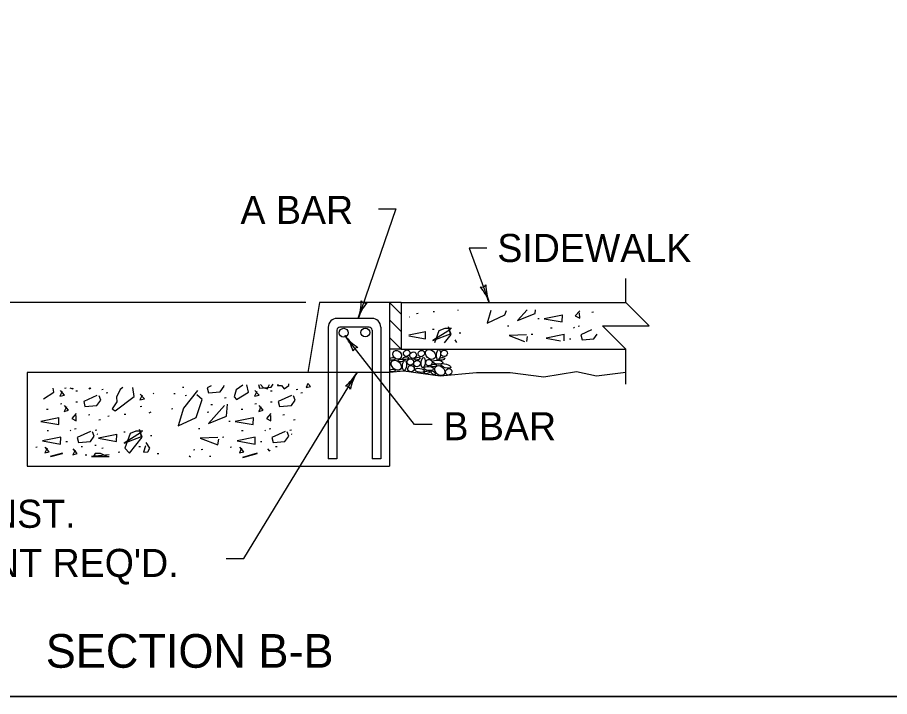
# Model space of a CAD drawing. Extents: x 1007 to 1035.5, y 1000.5 to 1021.5.
# Drawn here: x 1017.59 to 1023.81, y 1000.5 to 1005.34 of the extents above; entities that cross this region are included whole.
import ezdxf

# ---------------------------------------------------------------- set-up
doc = ezdxf.new("R2010")
doc.units = 0
for name, color, linetype in [('Level 1', 7, 'Continuous'), ('Level 10', 7, 'Continuous'), ('Level 11', 7, 'Continuous')]:
    doc.layers.add(name, color=color, linetype=linetype)

msp = doc.modelspace()

# ---------------------------------------------------------------- linework, layer by layer
at = {"layer": 'Level 1'}
for p, q in [((1020.2914, 1003.9766), (1020.0231, 1003.1952)), ((1020.1664, 1003.9766), (1020.2914, 1003.9766)), ((1020.9382, 1003.6956), (1020.8132, 1003.6956)), ((1020.8132, 1003.6956), (1020.9555, 1003.3088)), ((1019.65, 1003.3088), (1017.1387, 1003.3088)), ((1019.7462, 1003.3088), (1019.6628, 1002.8088)), ((1020.2462, 1003.3088), (1019.7462, 1003.3088)), ((1020.3295, 1003.3088), (1020.2462, 1003.3088)), ((1020.3295, 1003.2255), (1020.2462, 1003.3088)), ((1020.2462, 1003.3088), (1020.2462, 1002.1422)), ((1020.3295, 1003.3088), (1020.3295, 1002.9755)), ((1020.3295, 1003.3088), (1021.9298, 1003.3088)), ((1020.1212, 1003.1952), (1019.8712, 1003.1952)), ((1020.3295, 1003.1005), (1020.2462, 1003.1838)), ((1019.8087, 1003.1327), (1019.8087, 1002.1952)), ((1019.8712, 1003.1118), (1019.8712, 1002.1952)), ((1020.1003, 1003.1327), (1019.892, 1003.1327)), ((1020.1212, 1003.1118), (1020.1212, 1002.1952)), ((1020.1837, 1003.1327), (1020.1837, 1002.1952)), ((1020.4235, 1002.439), (1019.9268, 1003.0729)), ((1020.3295, 1002.9755), (1020.2462, 1003.0588)), ((1020.3295, 1002.9755), (1020.2462, 1002.9755)), ((1020.3295, 1002.9755), (1021.9298, 1002.9755)), ((1020.2462, 1002.8088), (1017.6628, 1002.8088)), ((1017.6628, 1002.8088), (1017.6628, 1002.1422)), ((1019.2071, 1001.4832), (1020.014, 1002.8088)), ((1020.5485, 1002.439), (1020.4235, 1002.439)), ((1019.8712, 1002.1952), (1019.8087, 1002.1952)), ((1020.1837, 1002.1952), (1020.1212, 1002.1952)), ((1017.6628, 1002.1422), (1020.2462, 1002.1422)), ((1019.0821, 1001.4832), (1019.2071, 1001.4832))]:
    msp.add_line(p, q, dxfattribs=at)
for points in [[(1021.9298, 1002.7255), (1021.9298, 1002.9755), (1021.7632, 1003.1423), (1022.0965, 1003.1423), (1021.9298, 1003.3089), (1021.9298, 1003.4784)], [(1020.4491, 1003.229), (1020.4384, 1003.2277)], [(1020.5668, 1003.2421), (1020.5562, 1003.2408)], [(1020.7354, 1003.254), (1020.7309, 1003.2522)], [(1020.9678, 1003.2501), (1020.9413, 1003.1602)], [(1020.9413, 1003.1602), (1021.068, 1003.2215)], [(1021.068, 1003.2215), (1021.0784, 1003.2523)], [(1021.2259, 1003.2554), (1021.1573, 1003.1788)], [(1021.1573, 1003.1788), (1021.284, 1003.2295)], [(1021.284, 1003.2295), (1021.2869, 1003.2567)], [(1021.4774, 1003.2188), (1021.348, 1003.1922), (1021.4761, 1003.1695), (1021.4774, 1003.2202)], [(1021.6014, 1003.2495), (1021.5694, 1003.2122), (1021.6014, 1003.1962), (1021.6001, 1003.2335)], [(1021.6982, 1003.2388), (1021.6875, 1003.2375)], [(1020.3869, 1003.2028), (1020.3858, 1003.2027)], [(1021.3121, 1003.193), (1021.3014, 1003.1917)], [(1020.5032, 1003.0998), (1020.3827, 1003.0749)], [(1020.5018, 1003.0504), (1020.5032, 1003.1011)], [(1020.5636, 1003.1164), (1020.5529, 1003.1151)], [(1020.6803, 1003.1153), (1020.5549, 1003.038), (1020.6803, 1003.0847), (1020.6656, 1003.134)], [(1020.5976, 1003.106), (1020.5669, 1003.0204)], [(1020.6389, 1003.122), (1020.5976, 1003.106)], [(1020.6883, 1003.1233), (1020.6389, 1003.122)], [(1020.6843, 1003.0793), (1020.6683, 1003.1247)], [(1021.0961, 1003.1407), (1021.0854, 1003.1393)], [(1021.4037, 1003.1263), (1021.393, 1003.1249)], [(1021.5628, 1003.13), (1021.5574, 1003.126)], [(1021.6, 1003.1393), (1021.5893, 1003.138)], [(1021.6846, 1003.1129), (1021.6081, 1003.0773)], [(1020.3826, 1003.0716), (1020.5018, 1003.0504)], [(1020.6375, 1003.0216), (1020.6843, 1003.0793)], [(1020.7243, 1003.0231), (1020.7123, 1003.042)], [(1020.7534, 1003.0903), (1020.7428, 1003.0889)], [(1021.2227, 1003.078), (1021.0973, 1003.0727)], [(1021.0973, 1003.0727), (1021.2073, 1003.031)], [(1021.2248, 1003.0313), (1021.2293, 1003.066)], [(1021.2663, 1003.0804), (1021.2556, 1003.0791)], [(1021.4905, 1003.0801), (1021.3612, 1003.0534)], [(1021.3612, 1003.0534), (1021.4638, 1003.0353)], [(1021.4893, 1003.0357), (1021.4905, 1003.0814)], [(1021.5378, 1003.0478), (1021.5272, 1003.0464)], [(1021.6081, 1003.0773), (1021.6174, 1003.0426)], [(1021.6174, 1003.0426), (1021.7014, 1003.0493)], [(1021.7014, 1003.0493), (1021.7262, 1003.0835)], [(1021.9298, 1002.8088), (1021.7206, 1002.7827), (1021.579, 1002.8135), (1021.345, 1002.7765), (1021.1049, 1002.8073), (1020.8648, 1002.8073), (1020.6063, 1002.7827), (1020.3478, 1002.8196), (1020.2462, 1002.8088)], [(1019.1997, 1002.7198), (1019.1536, 1002.6858)], [(1019.2403, 1002.6698), (1019.2296, 1002.7206)], [(1019.3116, 1002.7227), (1019.3182, 1002.6983)], [(1019.3268, 1002.723), (1019.3443, 1002.7018)], [(1019.383, 1002.7098), (1019.3915, 1002.7246)], [(1019.4022, 1002.705), (1019.4168, 1002.7253)], [(1019.4493, 1002.726), (1019.4483, 1002.7165)], [(1019.5283, 1002.7165), (1019.5273, 1002.728)], [(1019.6642, 1002.7313), (1019.6505, 1002.7028)], [(1019.6825, 1002.7108), (1019.6643, 1002.7313)], [(1017.7795, 1002.6227), (1017.8538, 1002.6698)], [(1017.8538, 1002.6698), (1017.8478, 1002.6983)], [(1017.9133, 1002.6739), (1017.8973, 1002.6406), (1017.9294, 1002.6486), (1017.9, 1002.6819)], [(1017.9314, 1002.699), (1017.9316, 1002.6983)], [(1017.9316, 1002.6983), (1017.941, 1002.699)], [(1017.968, 1002.6993), (1017.9898, 1002.6938)], [(1017.9898, 1002.6938), (1017.9922, 1002.6994)], [(1018.0222, 1002.6773), (1018.0115, 1002.6759)], [(1018.1031, 1002.7003), (1018.1084, 1002.6938)], [(1018.1084, 1002.6938), (1018.1182, 1002.7004)], [(1018.2054, 1002.6871), (1018.1948, 1002.6858)], [(1018.2382, 1002.6642), (1018.2275, 1002.6628)], [(1018.3272, 1002.6872), (1018.2992, 1002.6325)], [(1018.3458, 1002.7022), (1018.3272, 1002.6872)], [(1018.4272, 1002.6392), (1018.4163, 1002.7027)], [(1018.5672, 1002.6565), (1018.5605, 1002.6618)], [(1018.7183, 1002.6577), (1018.7076, 1002.6563)], [(1018.8763, 1002.6818), (1018.7776, 1002.5551), (1018.7402, 1002.4284), (1018.8669, 1002.4898), (1018.9096, 1002.6165), (1018.8736, 1002.6498)], [(1018.7804, 1002.7034), (1018.7698, 1002.7021)], [(1018.9759, 1002.7143), (1018.9456, 1002.7003)], [(1018.9456, 1002.7003), (1018.9549, 1002.6656)], [(1018.9549, 1002.6656), (1019.0389, 1002.6723)], [(1019.0389, 1002.6723), (1019.0669, 1002.7109)], [(1019.0669, 1002.7109), (1019.0647, 1002.7165)], [(1019.1536, 1002.6858), (1019.1376, 1002.6352)], [(1019.1563, 1002.6165), (1019.2403, 1002.6698)], [(1019.2999, 1002.6739), (1019.2839, 1002.6406), (1019.316, 1002.6486), (1019.2866, 1002.6819)], [(1019.3182, 1002.6983), (1019.4022, 1002.705)], [(1019.3443, 1002.7018), (1019.3763, 1002.6938)], [(1019.3763, 1002.6938), (1019.383, 1002.7098)], [(1019.4088, 1002.6773), (1019.3981, 1002.6759)], [(1019.4483, 1002.7165), (1019.475, 1002.7178)], [(1019.475, 1002.7178), (1019.495, 1002.6938)], [(1019.495, 1002.6938), (1019.5283, 1002.7165)], [(1019.592, 1002.6871), (1019.5813, 1002.6858)], [(1019.6248, 1002.6642), (1019.6141, 1002.6628)], [(1019.6505, 1002.7028), (1019.6825, 1002.7108)], [(1018.0222, 1002.5988), (1018.0115, 1002.5974)], [(1018.1609, 1002.6462), (1018.0663, 1002.6021), (1018.0756, 1002.5674), (1018.1596, 1002.5741), (1018.1876, 1002.6128), (1018.1756, 1002.6435)], [(1018.3032, 1002.5992), (1018.2685, 1002.5511)], [(1018.2898, 1002.5351), (1018.4272, 1002.6392)], [(1018.2992, 1002.6325), (1018.3032, 1002.5992)], [(1018.4828, 1002.6478), (1018.4668, 1002.6144), (1018.4988, 1002.6224), (1018.4694, 1002.6558)], [(1018.8001, 1002.6446), (1018.7894, 1002.6433)], [(1019.0815, 1002.6282), (1019.0708, 1002.6268)], [(1019.1376, 1002.6352), (1019.1563, 1002.6165)], [(1019.4088, 1002.5988), (1019.3981, 1002.5974)], [(1019.5475, 1002.6462), (1019.4528, 1002.6021), (1019.4622, 1002.5674), (1019.5462, 1002.5741), (1019.5742, 1002.6128), (1019.5622, 1002.6435)], [(1017.8128, 1002.5463), (1017.8021, 1002.545)], [(1017.9109, 1002.5857), (1017.9003, 1002.5843)], [(1017.9428, 1002.5659), (1017.9268, 1002.5326), (1017.9588, 1002.5406), (1017.9295, 1002.5739)], [(1018.2685, 1002.5511), (1018.2898, 1002.5351)], [(1018.4803, 1002.566), (1018.4697, 1002.5647)], [(1018.7019, 1002.5497), (1018.6913, 1002.5483)], [(1019.0709, 1002.5752), (1018.9563, 1002.4471), (1019.0829, 1002.4978), (1019.0923, 1002.5845)], [(1018.9833, 1002.5791), (1018.9727, 1002.5778)], [(1019.1993, 1002.5463), (1019.1887, 1002.545)], [(1019.2975, 1002.5857), (1019.2868, 1002.5843)], [(1019.3294, 1002.5659), (1019.3134, 1002.5326), (1019.3454, 1002.5406), (1019.3161, 1002.5739)], [(1017.8898, 1002.4871), (1017.7603, 1002.4604), (1017.8884, 1002.4378), (1017.8898, 1002.4884)], [(1018.0138, 1002.5178), (1017.9818, 1002.4804), (1018.0138, 1002.4644), (1018.0124, 1002.5018)], [(1018.1105, 1002.5071), (1018.0998, 1002.5058)], [(1018.1858, 1002.4711), (1018.1751, 1002.4698)], [(1018.248, 1002.4973), (1018.2373, 1002.4959)], [(1018.3658, 1002.5103), (1018.3551, 1002.509)], [(1018.5458, 1002.5271), (1018.5298, 1002.5204)], [(1018.9572, 1002.5268), (1018.9465, 1002.5254)], [(1019.2763, 1002.4871), (1019.1469, 1002.4604), (1019.275, 1002.4378), (1019.2763, 1002.4884)], [(1019.4003, 1002.5178), (1019.3683, 1002.4804), (1019.4003, 1002.4644), (1019.399, 1002.5018)], [(1019.4971, 1002.5071), (1019.4864, 1002.5058)], [(1019.5724, 1002.4711), (1019.5617, 1002.4698)], [(1018.0123, 1002.4076), (1018.0017, 1002.4063)], [(1018.895, 1002.4089), (1018.8843, 1002.4076)], [(1019.111, 1002.4613), (1019.1003, 1002.4599)], [(1019.3989, 1002.4076), (1019.3883, 1002.4063)], [(1017.9028, 1002.3483), (1017.7735, 1002.3217), (1017.9015, 1002.299), (1017.9028, 1002.3497)], [(1017.816, 1002.3945), (1017.8053, 1002.3932)], [(1017.9751, 1002.3983), (1017.9698, 1002.3943)], [(1018.1151, 1002.3896), (1018.0204, 1002.3455), (1018.0298, 1002.3108), (1018.1138, 1002.3175), (1018.1418, 1002.3562), (1018.1298, 1002.3869)], [(1018.1596, 1002.3978), (1018.1489, 1002.3964)], [(1018.1671, 1002.3676), (1018.1618, 1002.3703)], [(1018.3021, 1002.368), (1018.1727, 1002.3413), (1018.3008, 1002.3187), (1018.3021, 1002.3693)], [(1018.3625, 1002.3847), (1018.3518, 1002.3833)], [(1018.4792, 1002.3836), (1018.3538, 1002.3063), (1018.4792, 1002.3529), (1018.4645, 1002.4023)], [(1018.4872, 1002.3916), (1018.4378, 1002.3903), (1018.3965, 1002.3743), (1018.3592, 1002.2703), (1018.3925, 1002.2356), (1018.4832, 1002.3476), (1018.4672, 1002.3929)], [(1018.5523, 1002.3585), (1018.5417, 1002.3572)], [(1019.0216, 1002.3463), (1018.8963, 1002.3409), (1019.0229, 1002.2929), (1019.0283, 1002.3343)], [(1019.0652, 1002.3487), (1019.0545, 1002.3473)], [(1019.2894, 1002.3483), (1019.1601, 1002.3217), (1019.2881, 1002.299), (1019.2894, 1002.3497)], [(1019.2026, 1002.3945), (1019.1919, 1002.3932)], [(1019.3617, 1002.3983), (1019.3563, 1002.3943)], [(1019.5017, 1002.3896), (1019.407, 1002.3455)], [(1019.407, 1002.3455), (1019.4163, 1002.3108)], [(1019.5003, 1002.3175), (1019.5283, 1002.3562)], [(1019.5283, 1002.3562), (1019.5163, 1002.3869)], [(1019.5462, 1002.3978), (1019.5355, 1002.3964)], [(1019.5524, 1002.3683), (1019.5483, 1002.3703)], [(1017.9502, 1002.316), (1017.9395, 1002.3147)], [(1018.1563, 1002.2898), (1018.1457, 1002.2885)], [(1018.5072, 1002.2876), (1018.4925, 1002.2423), (1018.5245, 1002.2436), (1018.5365, 1002.2703), (1018.5112, 1002.3103)], [(1019.3368, 1002.316), (1019.3261, 1002.3147)], [(1019.4163, 1002.3108), (1019.5003, 1002.3175)], [(1017.7342, 1002.2767), (1017.7258, 1002.2757)], [(1017.8054, 1002.2701), (1017.7894, 1002.2368), (1017.8214, 1002.2448), (1017.7921, 1002.2781)], [(1017.9151, 1002.2356), (1017.8282, 1002.2098)], [(1017.8311, 1002.2097), (1017.9151, 1002.2329)], [(1018.005, 1002.257), (1017.989, 1002.2237), (1018.021, 1002.2317), (1017.9917, 1002.265)], [(1018.0582, 1002.28), (1018.0475, 1002.2787)], [(1018.0877, 1002.2211), (1018.0769, 1002.2198)], [(1018.2485, 1002.2223), (1018.1218, 1002.2116), (1018.2472, 1002.2116)], [(1018.1471, 1002.2316), (1018.1337, 1002.2086)], [(1018.1872, 1002.2316), (1018.1471, 1002.2316)], [(1018.2338, 1002.2103), (1018.1872, 1002.2316)], [(1018.2054, 1002.2702), (1018.1948, 1002.2688)], [(1018.3233, 1002.2407), (1018.3126, 1002.2393)], [(1018.4705, 1002.28), (1018.4598, 1002.2787)], [(1018.6014, 1002.2309), (1018.5908, 1002.2296)], [(1018.859, 1002.2571), (1018.8483, 1002.2558)], [(1018.9147, 1002.2603), (1018.9039, 1002.259)], [(1019.1208, 1002.2767), (1019.1101, 1002.2753)], [(1019.192, 1002.2701), (1019.176, 1002.2368), (1019.208, 1002.2448), (1019.1787, 1002.2781)], [(1019.3017, 1002.2356), (1019.198, 1002.2048)], [(1019.1997, 1002.2048), (1019.3017, 1002.2329)], [(1019.3915, 1002.25), (1019.3783, 1002.265)], [(1019.3916, 1002.257), (1019.387, 1002.2475)], [(1019.4448, 1002.28), (1019.4341, 1002.2787)], [(1018.8273, 1002.2061), (1018.8176, 1002.2143)], [(1018.9735, 1002.2113), (1018.9628, 1002.2099)]]:
    msp.add_lwpolyline(points, dxfattribs=at)
for centre in [(1019.919, 1003.0929), (1020.0736, 1003.0942)]:
    msp.add_circle(centre, 0.0313, dxfattribs=at)
for centre, radius, start, end in [((1020.9042, 1003.4482), 0.0312, 248.97943, 331.09613), ((1020.5889, 1003.1739), 0.3906, 20.20483, 38.87362), ((1021.3221, 1003.4437), 0.3906, 181.55199, 200.19872), ((1019.6536, 1003.322), 0.3906, 341.04787, 359.71665), ((1020.3925, 1003.0683), 0.3906, 142.39503, 161.04176), ((1020.0714, 1003.3356), 0.0312, 209.82246, 291.93916), ((1020.5889, 1003.1739), 0.3906, 20.19261, 20.20483), ((1019.8712, 1003.1327), 0.0625, 90, 180), ((1019.6536, 1003.322), 0.3906, 341.03564, 341.04787), ((1020.1212, 1003.1327), 0.0625, 0, 90), ((1019.892, 1003.1118), 0.0208, 90, 180), ((1020.1003, 1003.1118), 0.0208, 0, 90), ((1020.2343, 1003.3138), 0.3906, 218.06608, 218.07831), ((1020.2343, 1003.3138), 0.3906, 218.07831, 236.74709), ((1019.6193, 1002.832), 0.3906, 19.42546, 38.07219), ((1020.0184, 1002.956), 0.0312, 86.8529, 168.9696), ((1019.6803, 1003.0119), 0.3906, 310.01881, 328.66554), ((1020.3477, 1002.6057), 0.3906, 148.67165, 167.34043), ((1020.3477, 1002.6057), 0.3906, 148.65943, 148.67165), ((1019.9367, 1002.682), 0.0312, 17.44625, 99.56294)]:
    msp.add_arc(centre, radius, start, end, dxfattribs=at)
for centre, major_axis, ratio in [((1020.3001, 1002.9351), (-0.022, 0.0257), 0.840118), ((1020.3678, 1002.9473), (0.0185, 0.0154), 0.914388), ((1020.4724, 1002.9443), (0.0185, 0.0154), 0.914388), ((1020.5371, 1002.9382), (-0.0307, 0.0277), 0.725793), ((1020.5948, 1002.9374), (-0.004, -0.0356), 0.389398), ((1020.6348, 1002.9458), (0.0185, 0.0154), 0.914388), ((1020.2673, 1002.9062), (0.0198, 0.0033), 0.466033), ((1020.3266, 1002.8947), (0.0198, 0.0033), 0.466033), ((1020.3612, 1002.9116), (0.0198, 0.0033), 0.466033), ((1020.3939, 1002.8843), (0.0185, 0.0154), 0.914388), ((1020.4139, 1002.9328), (0.0185, 0.0154), 0.914388), ((1020.4435, 1002.9078), (0.0198, 0.0033), 0.466033), ((1020.4855, 1002.8796), (-0.004, -0.0356), 0.389398), ((1020.5263, 1002.8797), (0.0185, 0.0154), 0.914388), ((1020.6197, 1002.9062), (0.0198, 0.0033), 0.466033), ((1020.2938, 1002.8613), (-0.0307, 0.0277), 0.725793), ((1020.3523, 1002.8596), (-0.004, -0.0356), 0.389398), ((1020.3985, 1002.8366), (0.0185, 0.0154), 0.914388), ((1020.4423, 1002.8728), (0.0185, 0.0154), 0.914388), ((1020.5263, 1002.838), (-0.0356, 0.004), 0.389398), ((1020.5605, 1002.8593), (0.0198, 0.0033), 0.466033), ((1020.5894, 1002.8834), (-0.0356, 0.004), 0.389398), ((1020.604, 1002.8228), (-0.0307, 0.0277), 0.725793), ((1020.6471, 1002.856), (-0.0344, 0.0101), 0.389398), ((1020.2673, 1002.8231), (0.0198, 0.0033), 0.466033), ((1020.46, 1002.8249), (-0.0356, 0.004), 0.389398), ((1020.512, 1002.8108), (0.0198, 0.0033), 0.466033), ((1020.5567, 1002.8065), (-0.0153, 0.0131), 0.466033), ((1020.6671, 1002.8143), (0.0185, 0.0154), 0.914388)]:
    msp.add_ellipse(centre, major_axis=major_axis, ratio=ratio, dxfattribs=at)
at = {"layer": 'Level 10'}
msp.add_line((1035.5, 1000.5), (1007, 1000.5), dxfattribs=at)
at = {"layer": 'Level 11'}
msp.add_lwpolyline([(1007, 1000.5), (1035.5, 1000.5), (1035.5, 1021.5), (1007, 1021.5)], close=True, dxfattribs=at)

# ---------------------------------------------------------------- texts
at = {"layer": 'Level 1'}
for s, height, p in [('A BAR', 0.2, (1019.1837, 1003.868)), ('SIDEWALK', 0.2, (1021.0138, 1003.5969)), ('B BAR', 0.2, (1020.6299, 1002.3266)), ('CONST.', 0.2, (1016.9978, 1001.7025)), ("JOINT REQ'D.", 0.2, (1016.9978, 1001.3525)), ('SECTION B-B', 0.24, (1017.7961, 1000.7053))]:
    msp.add_text(s, height=height, dxfattribs=at).set_placement(p)

doc.saveas('drawing.dxf')
